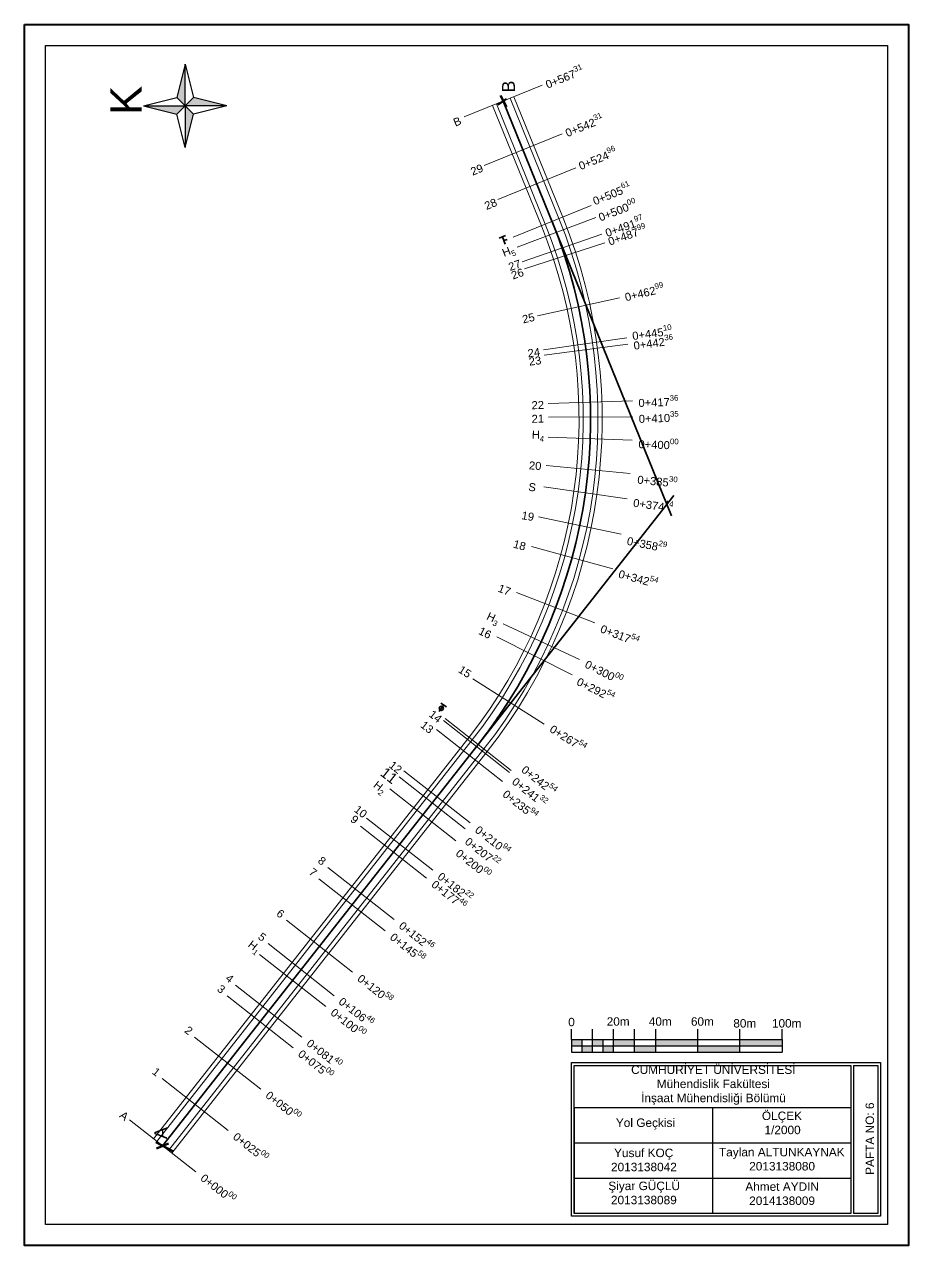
# Model space of a CAD drawing. Header units: millimetres. Extents: x 19067981 to 38137102, y 2652003 to 2652615.
# Drawn here: x 19068225.45 to 19068246.45, y 2652198.44 to 2652227.44 of the extents above; entities that cross this region are included whole.
import ezdxf

# ---------------------------------------------------------------- set-up
doc = ezdxf.new("R2010")
doc.units = ezdxf.units.MM
doc.linetypes.add('JIS_08_15', pattern=[17.25, 15, -0.75, 0.75, -0.75])
for name, color, linetype in [('dever', 130, 'Continuous'), ('dever 1', 242, 'Continuous'), ('kurp', 94, 'Continuous'), ('ÖLÇEK VE YÖN', 114, 'Continuous')]:
    doc.layers.add(name, color=color, linetype=linetype)
doc.layers.add('Layer1', color=7, linetype='Continuous', lineweight=50)
doc.styles.get("Standard").update_dxf_attribs({"font": 'arial.ttf'})

# ---------------------------------------------------------------- blocks, each defined once
blk = doc.blocks.new('A$C1881271D')
h = blk.add_hatch(color=7)
h.paths.add_polyline_path([(0.342, 0.3), (0.092, 0.3), (0.092, 0.15), (0.342, 0.15)])
h.paths.add_polyline_path([(0.592, 0.15), (0.342, 0.15), (0.342, 0), (0.592, 0)])
h.paths.add_polyline_path([(0.842, 0.3), (0.592, 0.3), (0.592, 0.15), (0.842, 0.15)])
h.paths.add_polyline_path([(1.092, 0.15), (0.842, 0.15), (0.842, 0), (1.092, 0)])
h.paths.add_polyline_path([(1.592, 0.3), (1.092, 0.3), (1.092, 0.15), (1.592, 0.15)])
h.paths.add_polyline_path([(2.092, 0.15), (1.592, 0.15), (1.592, 0), (2.092, 0)])
h.paths.add_polyline_path([(3.092, 0.3), (2.092, 0.3), (2.092, 0.15), (3.092, 0.15)])
h.paths.add_polyline_path([(4.092, 0.15), (3.092, 0.15), (3.092, 0), (4.092, 0)])
h.paths.add_polyline_path([(5.092, 0.3), (4.092, 0.3), (4.092, 0.15), (5.092, 0.15)])
at = {"color": 7}
for p, q in [((0.092, 0.3), (0.092, 0.542)), ((0.092, 0.3), (0.092, 0)), ((0.092, 0.3), (1.092, 0.3)), ((0.342, 0), (0.342, 0.3)), ((0.592, 0), (0.592, 0.542)), ((0.842, 0), (0.842, 0.3)), ((1.092, 0), (1.092, 0.542)), ((1.092, 0.3), (2.092, 0.3)), ((1.592, 0), (1.592, 0.542)), ((2.092, 0), (2.092, 0.542)), ((2.092, 0.3), (3.092, 0.3)), ((3.092, 0), (3.092, 0.542)), ((3.092, 0.3), (4.092, 0.3)), ((4.092, 0), (4.092, 0.542)), ((4.092, 0.3), (5.092, 0.3)), ((5.092, 0.3), (5.092, 0.542)), ((5.092, 0.3), (5.092, 0)), ((0.092, 0.15), (0.592, 0.15)), ((0.092, 0), (1.092, 0)), ((0.592, 0.15), (1.092, 0.15)), ((1.092, 0.15), (2.092, 0.15)), ((1.092, 0), (2.092, 0)), ((2.092, 0.15), (3.092, 0.15)), ((2.092, 0), (3.092, 0)), ((3.092, 0.15), (4.092, 0.15)), ((3.092, 0), (4.092, 0)), ((4.092, 0.15), (5.092, 0.15)), ((4.092, 0), (5.092, 0))]:
    blk.add_line(p, q, dxfattribs=at)
at = {"color": 7, "char_height": 0.2, "width": 0.66286, "attachment_point": 1}
for s, insert in [('{\\fArial|b0|i0|c162|p34;0}', (0.015, 0.814)), ('{\\fArial|b0|i0|c162|p34;20m}', (0.929, 0.826)), ('{\\fArial|b0|i0|c162|p34;40m}', (1.929, 0.826)), ('{\\fArial|b0|i0|c162|p34;60m}', (2.929, 0.826)), ('{\\fArial|b0|i0|c162|p34;80m}', (3.936, 0.783)), ('{\\fArial|b0|i0|c162|p34;100m}', (4.854, 0.783))]:
    blk.add_mtext(s, dxfattribs=dict(at, insert=insert))
blk = doc.blocks.new('tanjant orjin')
at = {"layer": 'kurp', "color": 0, "lineweight": 35, "ltscale": 0.2}
for p, q in [((19068229.977, 2652379.705), (19068230.137, 2652379.705)), ((19068230.057, 2652379.705), (19068230.057, 2652379.515))]:
    blk.add_line(p, q, dxfattribs=at)
blk.add_circle((19068230.057, 2652379.61), 0.05, dxfattribs=at)
blk = doc.blocks.new('tanjant finish')
at = {"layer": 'kurp', "color": 0, "lineweight": 35, "ltscale": 0.2}
for p, q in [((19068240.427, 2652378.022), (19068240.587, 2652378.022)), ((19068240.507, 2652378.022), (19068240.507, 2652377.832)), ((19068240.507, 2652377.927), (19068240.587, 2652377.927))]:
    blk.add_line(p, q, dxfattribs=at)

msp = doc.modelspace()

# ---------------------------------------------------------------- hatches: boundary and pattern name
at = {"layer": 'dever 1', "linetype": 'JIS_08_15'}
h = msp.add_hatch(color=2, dxfattribs=at)
h.paths.add_polyline_path([(19068229.066, 2652225.309), (19068229.264, 2652225.507), (19068228.273, 2652225.507)])
h.paths.add_polyline_path([(19068229.264, 2652224.516), (19068229.462, 2652225.309), (19068229.264, 2652225.507)])
h.paths.add_polyline_path([(19068229.462, 2652225.705), (19068229.264, 2652225.507), (19068230.255, 2652225.507)])
h.paths.add_polyline_path([(19068229.264, 2652226.498), (19068229.066, 2652225.705), (19068229.264, 2652225.507)])

# ---------------------------------------------------------------- linework, layer by layer
at = {"color": 0, "lineweight": 25, "ltscale": 0.2}
for p, q in [((19068238.507, 2652201.719), (19068245.073, 2652201.719)), ((19068238.507, 2652201.719), (19068238.507, 2652201.319)), ((19068238.507, 2652201.719), (19068238.507, 2652199.206)), ((19068241.79, 2652201.719), (19068241.79, 2652199.206)), ((19068238.507, 2652200.881), (19068245.073, 2652200.881)), ((19068238.507, 2652200.043), (19068245.073, 2652200.043))]:
    msp.add_line(p, q, dxfattribs=at)
at = {"color": 0, "lineweight": 40, "ltscale": 0.2}
msp.add_lwpolyline([(19068225.446, 2652227.442), (19068246.446, 2652227.442), (19068246.446, 2652198.442), (19068225.446, 2652198.442), (19068225.446, 2652227.442)], dxfattribs=at)
at = {"color": 0, "lineweight": 25, "ltscale": 0.2}
msp.add_lwpolyline([(19068225.946, 2652226.942), (19068245.946, 2652226.942), (19068245.946, 2652198.942), (19068225.946, 2652198.942)], close=True, dxfattribs=at)
at = {"color": 2, "lineweight": 35}
for points in [[(19068236.819, 2652225.623), (19068240.815, 2652215.771)], [(19068236.222, 2652210.343), (19068240.868, 2652216.255)], [(19068228.729, 2652200.809), (19068236.222, 2652210.343)]]:
    msp.add_lwpolyline(points, dxfattribs=at)
for points in [[(19068238.495, 2652202.787), (19068245.783, 2652202.787), (19068245.783, 2652199.138), (19068238.439, 2652199.138), (19068238.439, 2652202.787), (19068238.495, 2652202.787)], [(19068245.073, 2652199.206), (19068238.507, 2652199.206), (19068238.507, 2652202.719), (19068245.073, 2652202.719)], [(19068245.073, 2652202.719), (19068245.073, 2652199.206)], [(19068245.135, 2652202.719), (19068245.716, 2652202.719), (19068245.716, 2652199.206), (19068245.135, 2652199.206)], [(19068245.135, 2652202.719), (19068245.135, 2652199.206)]]:
    msp.add_lwpolyline(points)
at = {"color": 0, "lineweight": 25}
for p in [(19068236.522, 2652210.742), (19068238.507, 2652200.881), (19068238.507, 2652200.043)]:
    msp.add_point(p, dxfattribs=at)
at = {"layer": 'dever', "lineweight": 0, "ltscale": 0.2}
msp.add_line((19068238.542, 2652224.036), (19068236.688, 2652223.285), dxfattribs=at)
at = {"layer": 'dever 1', "color": 2, "linetype": 'JIS_08_15'}
for p, q in [((19068229.264, 2652226.498), (19068229.066, 2652225.705)), ((19068229.264, 2652225.507), (19068229.264, 2652226.498)), ((19068229.264, 2652226.498), (19068229.462, 2652225.705)), ((19068228.273, 2652225.507), (19068229.066, 2652225.705)), ((19068228.273, 2652225.507), (19068229.264, 2652225.507)), ((19068228.273, 2652225.507), (19068229.066, 2652225.309)), ((19068229.066, 2652225.705), (19068229.264, 2652225.507)), ((19068229.066, 2652225.309), (19068229.264, 2652225.507)), ((19068229.462, 2652225.705), (19068229.264, 2652225.507)), ((19068229.264, 2652225.507), (19068229.264, 2652224.516)), ((19068230.255, 2652225.507), (19068229.264, 2652225.507)), ((19068229.462, 2652225.309), (19068229.264, 2652225.507)), ((19068230.255, 2652225.507), (19068229.462, 2652225.705)), ((19068230.255, 2652225.507), (19068229.462, 2652225.309)), ((19068229.264, 2652224.516), (19068229.066, 2652225.309)), ((19068229.264, 2652224.516), (19068229.462, 2652225.309))]:
    msp.add_line(p, q, dxfattribs=at)
at = {"layer": 'kurp', "color": 4, "lineweight": 5}
for p, q in [((19068237.746, 2652225.998), (19068235.892, 2652225.247)), ((19068238.216, 2652224.84), (19068236.362, 2652224.088)), ((19068238.905, 2652223.14), (19068237.052, 2652222.388)), ((19068239.016, 2652222.857), (19068237.146, 2652222.148)), ((19068239.161, 2652222.457), (19068237.269, 2652221.807)), ((19068239.229, 2652222.254), (19068237.327, 2652221.634)), ((19068239.583, 2652220.949), (19068237.629, 2652220.522)), ((19068239.755, 2652219.999), (19068237.776, 2652219.713)), ((19068239.776, 2652219.852), (19068237.793, 2652219.588)), ((19068239.776, 2652219.852), (19068237.793, 2652219.588)), ((19068239.887, 2652218.505), (19068237.888, 2652218.44)), ((19068239.894, 2652218.126), (19068237.894, 2652218.117)), ((19068239.894, 2652218.126), (19068237.894, 2652218.117)), ((19068237.886, 2652217.642), (19068239.885, 2652217.568)), ((19068239.832, 2652216.775), (19068237.841, 2652216.967)), ((19068239.761, 2652216.177), (19068237.781, 2652216.457)), ((19068239.616, 2652215.34), (19068237.657, 2652215.744)), ((19068239.418, 2652214.513), (19068237.488, 2652215.04)), ((19068238.998, 2652213.232), (19068237.131, 2652213.948)), ((19068238.627, 2652212.358), (19068236.815, 2652213.204)), ((19068238.453, 2652211.998), (19068236.667, 2652212.898)), ((19068237.788, 2652210.826), (19068236.1, 2652211.899)), ((19068237.788, 2652210.826), (19068236.1, 2652211.899)), ((19068237.008, 2652209.725), (19068235.436, 2652210.961)), ((19068237.008, 2652209.725), (19068235.436, 2652210.961)), ((19068236.804, 2652209.466), (19068235.232, 2652210.701)), ((19068235.917, 2652208.337), (19068234.344, 2652209.572)), ((19068236.032, 2652208.483), (19068234.459, 2652209.719)), ((19068235.694, 2652208.053), (19068234.122, 2652209.289)), ((19068234.998, 2652207.167), (19068233.425, 2652208.403)), ((19068235.144, 2652207.354), (19068233.572, 2652208.59)), ((19068234.225, 2652206.184), (19068232.653, 2652207.42)), ((19068234.013, 2652205.914), (19068232.44, 2652207.15)), ((19068233.24, 2652204.931), (19068231.668, 2652206.167)), ((19068232.804, 2652204.376), (19068231.232, 2652205.612)), ((19068232.605, 2652204.122), (19068231.032, 2652205.358)), ((19068232.032, 2652203.394), (19068230.46, 2652204.629)), ((19068231.832, 2652203.139), (19068230.26, 2652204.375)), ((19068231.06, 2652202.157), (19068229.487, 2652203.392)), ((19068230.288, 2652201.174), (19068228.715, 2652202.41)), ((19068229.515, 2652200.191), (19068227.943, 2652201.427))]:
    msp.add_line(p, q, dxfattribs=at)
at = {"layer": 'kurp', "color": 4, "lineweight": 0, "ltscale": 0.2}
msp.add_line((19068238.556, 2652220.956), (19068238.556, 2652220.956), dxfattribs=at)
at = {"layer": 'kurp', "lineweight": 0}
for points in [[(19068228.513, 2652200.979), (19068236.006, 2652210.513, 0.269039), (19068237.724, 2652222.66), (19068236.564, 2652225.519)], [(19068228.591, 2652200.917), (19068236.084, 2652210.451, 0.269039), (19068237.816, 2652222.698), (19068236.657, 2652225.557)], [(19068228.867, 2652200.701), (19068236.36, 2652210.235, 0.269039), (19068238.141, 2652222.83), (19068236.981, 2652225.688)], [(19068228.945, 2652200.639), (19068236.438, 2652210.173, 0.269039), (19068238.233, 2652222.867), (19068237.074, 2652225.726)]]:
    msp.add_lwpolyline(points, format="xyb", dxfattribs=at)
at = {"layer": 'kurp', "color": 4, "lineweight": 5}
msp.add_lwpolyline([(19068236.971, 2652209.677), (19068235.398, 2652210.913)], dxfattribs=at)
at = {"layer": 'kurp', "lineweight": 35}
for centre, radius, start, end in [((19068226.392, 2652218.068), 12.502, 321.8367, 22.0628), ((19068226.394, 2652218.067), 12.5, 321.8345, 327.562)]:
    msp.add_arc(centre, radius, start, end, dxfattribs=at)
at = {"layer": 'Layer1'}
for p, q in [((19068236.893, 2652225.482), (19068236.751, 2652225.751)), ((19068236.692, 2652225.53), (19068236.893, 2652225.677)), ((19068228.564, 2652200.894), (19068228.969, 2652200.685)), ((19068228.564, 2652200.894), (19068228.969, 2652200.685)), ((19068228.564, 2652200.894), (19068228.969, 2652200.685)), ((19068228.581, 2652200.746), (19068228.869, 2652200.868)), ((19068228.581, 2652200.746), (19068228.869, 2652200.868)), ((19068228.581, 2652200.746), (19068228.869, 2652200.868))]:
    msp.add_line(p, q, dxfattribs=at)

# ---------------------------------------------------------------- block references
at = {"layer": 'kurp', "color": 0, "lineweight": 40, "rotation": 20.93674975410469}
msp.add_blockref('tanjant finish', (2206761.077, -6638823.919), dxfattribs=at)
at = {"layer": 'kurp', "color": 0, "lineweight": 35, "ltscale": 0.2, "rotation": 325.6316815085428}
msp.add_blockref('tanjant orjin', (1831530.296, 11227088.111), dxfattribs=at)
msp.add_blockref('tanjant orjin', (1831530.296, 11227088.111), dxfattribs=at)
at = {"layer": 'ÖLÇEK VE YÖN'}
msp.add_blockref('A$C1881271D', (19068238.348, 2652203.037), dxfattribs=at)

# ---------------------------------------------------------------- texts
at = {"char_height": 0.305, "attachment_point": 1, "rotation": 90}
for s, insert in [('B', (19068236.791, 2652225.824)), ('A', (19068228.528, 2652200.971))]:
    msp.add_mtext(s, dxfattribs=dict(at, insert=insert))
at = {"color": 0, "lineweight": 25, "ltscale": 0.2, "char_height": 0.20127, "attachment_point": 1}
for s, width, insert in [('\\pi1.3491;CUMHURİYET ÜNİVERSİTESİ\\P\\pi1.9593;Mühendislik Fakültesi\\P\\pi1.5862;İnşaat Mühendisliği Bölümü', 6.56651, (19068238.507, 2652202.719)), ('\\pi0.90896; Yol Geçkisi', 3.28325, (19068238.507, 2652201.46)), ('\\pi1.1721;ÖLÇEK\\P\\pi1.2337;1/2000', 3.28325, (19068241.79, 2652201.624)), ('\\pi0.94438;Yusuf KOÇ\\P\\pi0.87127;2013138042', 3.28325, (19068238.507, 2652200.744)), ('\\pi0.15289;Taylan ALTUNKAYNAK\\P\\pi0.87059;2013138080', 3.28325, (19068241.79, 2652200.762)), ('\\pi0.80778;Şiyar GÜÇLÜ\\P\\pi0.87004;2013138089', 3.28325, (19068238.507, 2652199.96)), ('\\pi0.77812;Ahmet AYDIN\\P\\pi0.87004;2014138009', 3.28325, (19068241.79, 2652199.943))]:
    msp.add_mtext_dynamic_manual_height_columns(s, width=width, gutter_width=1.006, heights=[0], dxfattribs=dict(at, insert=insert))
at = {"color": 0, "lineweight": 25, "ltscale": 0.2, "insert": (19068245.425, 2652199.206), "char_height": 0.20127, "attachment_point": 1, "rotation": 90}
msp.add_mtext_dynamic_manual_height_columns('\\pi0.91488;PAFTA NO: 6', width=3.5138, gutter_width=1.006, heights=[0], dxfattribs=at)
at = {"layer": 'dever 1', "color": 2, "linetype": 'JIS_08_15', "insert": (19068227.484, 2652225.288), "char_height": 0.75, "attachment_point": 1, "rotation": 90}
msp.add_mtext_dynamic_manual_height_columns('K', width=2.56624, gutter_width=12.5, heights=[0], dxfattribs=at)
at = {"layer": 'kurp', "color": 0, "lineweight": 0, "ltscale": 0.2, "attachment_point": 5}
for s, insert, char_height, rotation in [('\\A1;0+567{\\H0.7x;\\S31^ ;}', (19068238.266, 2652226.21), 0.19, 22.1577), ('\\A1;B', (19068235.727, 2652225.135), 0.19, 22.1577), ('\\A1;0+542{\\H0.7x;\\S31^ ;}', (19068238.736, 2652225.059), 0.19, 22.1577), ('\\A1;0+524{\\H0.7x;\\S96^ ;}', (19068239.053, 2652224.276), 0.19, 22.1577), ('\\A1;29', (19068236.192, 2652223.989), 0.19, 22.1577), ('\\A1;0+505{\\H0.7x;\\S61^ ;}', (19068239.389, 2652223.441), 0.19, 22.1577), ('\\A1;0+500{\\H0.7x;\\S00^ ;}', (19068239.528, 2652223.048), 0.19, 20.9217), ('\\A1;0+491{\\H0.7x;\\S97^ ;}', (19068239.692, 2652222.666), 0.19, 19.0846), ('\\A1;0+487{\\H0.7x;\\S99^ ;}', (19068239.759, 2652222.462), 0.19, 19.0846), ('\\A1;0+462{\\H0.7x;\\S99^ ;}', (19068240.167, 2652221.098), 0.19, 13.3592), ('\\A1;0+445{\\H0.7x;\\S10^ ;}', (19068240.352, 2652220.134), 0.19, 7.6343), ('\\A1;0+442{\\H0.7x;\\S36^ ;}', (19068240.384, 2652219.903), 0.19, 7.6343), ('\\A1;0+417{\\H0.7x;\\S36^ ;}', (19068240.505, 2652218.498), 0.19, 1.9093), ('\\A1;0+410{\\H0.7x;\\S35^ ;}', (19068240.512, 2652218.12), 0.19, 1.9093), ('\\A1;0+400{\\H0.7x;\\S00^ ;}', (19068240.508, 2652217.489), 0.19, 357.9642), ('\\A1;0+385{\\H0.7x;\\S30^ ;}', (19068240.483, 2652216.617), 0.19, 354.2814), ('\\A1;0+374{\\H0.7x;\\S14^ ;}', (19068240.384, 2652216.048), 0.19, 351.9467), ('\\A1;0+358{\\H0.7x;\\S29^ ;}', (19068240.235, 2652215.117), 0.19, 348.5945), ('\\A1;0+342{\\H0.7x;\\S54^ ;}', (19068240.032, 2652214.304), 0.19, 344.7344), ('\\A1;H{\\H0.7x;\\S^ 3;}', (19068236.566, 2652213.315), 0.19, 335.0644), ('\\A1;H{\\H0.7x;\\S^ 3;}', (19068236.566, 2652213.315), 0.19, 335.0644), ('\\A1;16', (19068236.387, 2652212.992), 0.19, 333.2845), ('\\A1;16', (19068236.387, 2652212.992), 0.19, 333.2845), ('\\A1;0+317{\\H0.7x;\\S54^ ;}', (19068239.595, 2652212.96), 0.19, 339.0095), ('\\A1;15', (19068235.908, 2652212.069), 0.19, 327.5595), ('\\A1;15', (19068235.908, 2652212.069), 0.19, 327.5595), ('\\A1;0+300{\\H0.7x;\\S00^ ;}', (19068239.22, 2652212.079), 0.19, 333.2845), ('\\A1;0+292{\\H0.7x;\\S54^ ;}', (19068239.024, 2652211.667), 0.19, 333.2845), ('\\A1;14', (19068235.211, 2652211.008), 0.19, 321.836), ('\\A1;13', (19068235.009, 2652210.752), 0.19, 321.836), ('\\A1;0+267{\\H0.7x;\\S54^ ;}', (19068238.37, 2652210.507), 0.19, 327.5595), ('\\A1;12', (19068234.261, 2652209.799), 0.19, 321.836), ('\\A1;0+242{\\H0.7x;\\S54^ ;}', (19068237.683, 2652209.51), 0.19, 321.836), ('\\A1;11', (19068234.107, 2652209.604), 0.25, 321.836), ('\\A1;0+241{\\H0.7x;\\S32^ ;}', (19068237.459, 2652209.228), 0.19, 321.836), ('\\A1;H{\\H0.7x;\\S^ 2;}', (19068233.871, 2652209.303), 0.19, 321.836), ('\\A1;0+235{\\H0.7x;\\S94^ ;}', (19068237.237, 2652208.931), 0.19, 321.836), ('\\A1;9', (19068233.286, 2652208.559), 0.19, 321.836), ('\\A1;10', (19068233.433, 2652208.746), 0.19, 321.836), ('\\A1;0+210{\\H0.7x;\\S94^ ;}', (19068236.581, 2652208.082), 0.19, 321.836), ('\\A1;0+207{\\H0.7x;\\S22^ ;}', (19068236.341, 2652207.805), 0.19, 321.836), ('\\A1;0+200{\\H0.7x;\\S00^ ;}', (19068236.124, 2652207.525), 0.19, 321.836), ('\\A1;8', (19068232.514, 2652207.576), 0.19, 321.836), ('\\A1;7', (19068232.301, 2652207.306), 0.19, 321.836), ('\\A1;0+182{\\H0.7x;\\S22^ ;}', (19068235.692, 2652206.975), 0.19, 321.836), ('\\A1;0+177{\\H0.7x;\\S46^ ;}', (19068235.546, 2652206.788), 0.19, 321.836), ('\\A1;6', (19068231.529, 2652206.323), 0.19, 321.836), ('\\A1;0+152{\\H0.7x;\\S46^ ;}', (19068234.773, 2652205.805), 0.19, 321.836), ('\\A1;5', (19068231.093, 2652205.769), 0.19, 321.836), ('\\A1;0+145{\\H0.7x;\\S58^ ;}', (19068234.561, 2652205.535), 0.19, 321.836), ('\\A1;H{\\H0.7x;\\S^ 1;}', (19068230.893, 2652205.514), 0.19, 321.836), ('\\A1;0+120{\\H0.7x;\\S58^ ;}', (19068233.788, 2652204.552), 0.19, 321.836), ('\\A1;3', (19068230.121, 2652204.532), 0.19, 321.836), ('\\A1;4', (19068230.321, 2652204.786), 0.19, 321.836), ('\\A1;0+106{\\H0.7x;\\S46^ ;}', (19068233.342, 2652204.006), 0.19, 321.836), ('\\A1;0+100{\\H0.7x;\\S00^ ;}', (19068233.151, 2652203.745), 0.19, 321.836), ('\\A1;2', (19068229.349, 2652203.549), 0.19, 321.836), ('\\A1;0+081{\\H0.7x;\\S40^ ;}', (19068232.58, 2652203.015), 0.19, 321.836), ('\\A1;0+075{\\H0.7x;\\S00^ ;}', (19068232.378, 2652202.762), 0.19, 321.836), ('\\A1;1', (19068228.58, 2652202.567), 0.19, 321.836), ('\\A1;0+050{\\H0.7x;\\S00^ ;}', (19068231.606, 2652201.78), 0.19, 321.836), ('\\A1;0+025{\\H0.7x;\\S00^ ;}', (19068230.833, 2652200.797), 0.19, 321.836), ('\\A1;0+000{\\H0.7x;\\S00^ ;}', (19068230.061, 2652199.814), 0.19, 321.836)]:
    msp.add_mtext(s, dxfattribs=dict(at, insert=insert, char_height=char_height, rotation=rotation))
at = {"layer": 'kurp', "color": 4, "lineweight": 0, "ltscale": 0.2, "char_height": 0.19, "attachment_point": 5}
for s, insert, rotation in [('\\A1;{\\C0;28}', (19068236.522, 2652223.175), 22.1577), ('\\A1;{\\C0;H\\H0.7x;\\S^ 5;}', (19068236.953, 2652222.031), 20.9217), ('\\A1;{\\C0;27}', (19068237.09, 2652221.722), 19.0846), ('\\A1;{\\C0;26}', (19068237.157, 2652221.518), 19.0846), ('\\A1;{\\C0;25}', (19068237.417, 2652220.465), 13.3592), ('\\A1;{\\C0;25}', (19068237.417, 2652220.465), 13.3592), ('\\A1;{\\C0;24}', (19068237.546, 2652219.648), 7.6343), ('\\A1;{\\C0;24}', (19068237.546, 2652219.648), 7.6343), ('\\A1;{\\C0;23}', (19068237.574, 2652219.449), 7.6343), ('\\A1;{\\C0;22}', (19068237.639, 2652218.402), 1.9093), ('\\A1;{\\C0;22}', (19068237.639, 2652218.402), 1.9093), ('\\A1;{\\C0;21}', (19068237.641, 2652218.079), 1.9093), ('\\A1;{\\C0;21}', (19068237.641, 2652218.079), 1.9093), ('\\A1;{\\C0;H\\H0.7x;\\S^ 4;}', (19068237.645, 2652217.664), 357.9642), ('\\A1;{\\C0;H\\H0.7x;\\S^ 4;}', (19068237.645, 2652217.664), 357.9642), ('\\A1;{\\C0;20}', (19068237.578, 2652216.961), 356.1843), ('\\A1;{\\C0;S}', (19068237.508, 2652216.451), 351.9467), ('\\A1;{\\C0;S}', (19068237.508, 2652216.451), 351.9467), ('\\A1;{\\C0;S}', (19068237.508, 2652216.451), 351.9467), ('\\A1;{\\C0;19}', (19068237.404, 2652215.763), 350.4594), ('\\A1;{\\C0;19}', (19068237.404, 2652215.763), 350.4594), ('\\A1;{\\C0;18}', (19068237.207, 2652215.074), 344.7344), ('\\A1;{\\C0;18}', (19068237.207, 2652215.074), 344.7344), ('\\A1;{\\C0;18}', (19068237.207, 2652215.074), 344.7344), ('\\A1;{\\C0;17}', (19068236.848, 2652214.013), 339.0095), ('\\A1;{\\C0;17}', (19068236.848, 2652214.013), 339.0095), ('\\A1;{\\C0;A}', (19068227.815, 2652201.523), 321.836)]:
    msp.add_mtext(s, dxfattribs=dict(at, insert=insert, rotation=rotation))

doc.saveas('drawing.dxf')
